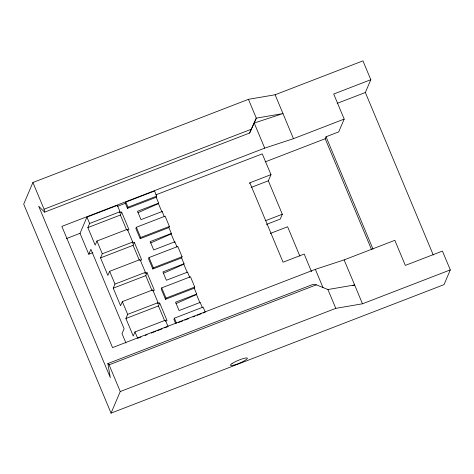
<?xml version="1.0" encoding="UTF-8"?>
<svg xmlns="http://www.w3.org/2000/svg" width="474" height="474" viewBox="0 0 474 474"><rect width="100%" height="100%" fill="white"/><g stroke="black" fill="none" stroke-linecap="round" stroke-linejoin="round"><path stroke-width="0.71" d="M249.549 183.521L249.857 182.798L270.992 174.639L262.258 153.872L155.762 194.885M32.913 182.502L23.7 204.128L111.058 413.127L444.019 284.643L450.3 269.907L442.432 251.084L405.323 265.404L394.836 240.318L344.118 259.894L315.352 269.339L112.539 347.608L61.857 226.394L264.705 148.119L293.459 138.675L344.183 119.104L333.702 94.024L370.816 79.703L362.942 60.873L275.116 94.77L248.447 99.327L32.913 182.502L44.07 209.206L44.592 212.151L249.632 133.022L256.31 118.145L248.447 99.327M66.36 238.606L80.029 233.327L86.949 217.116L117.374 205.378L120.035 211.736L119.531 212.909L121.646 212.091L128.981 229.635L127.393 230.251M125.326 203.287L125.829 202.114L154.571 191.016L156.704 196.123L156.201 197.297L127.459 208.388L125.326 203.287L117.522 206.303M127.459 208.388L127.962 207.215L125.829 202.114M136.346 227.271L135.848 228.444L140.156 238.695L168.898 227.597L169.402 226.424L165.088 216.174L136.346 227.271L140.66 237.515L140.156 238.695M86.949 217.116L89.61 223.473L87.856 227.585L95.191 245.129L96.945 241.017L127.37 229.28L132.726 242.036L132.228 243.209L134.343 242.392L141.679 259.936L140.091 260.552M137.999 212.672L158.44 203.63L158.648 203.139L156.201 197.297M158.648 203.139L137.513 211.297L141.009 219.658L162.144 211.499L161.936 211.991L158.44 203.63M149.043 257.572L148.54 258.745L152.841 268.995L181.583 257.903L182.081 256.73L177.786 246.474L149.043 257.572L153.339 267.822L152.841 268.995M132.726 242.036L102.301 253.774L100.547 257.886L107.888 275.43L109.642 271.318L140.061 259.58L145.411 272.343L144.914 273.516L147.023 272.698L154.358 290.242L152.776 290.858M150.691 242.972L171.132 233.931L171.339 233.439L168.898 227.597M171.339 233.439L150.211 241.598L153.706 249.958L174.835 241.799L174.628 242.291L171.132 233.931M161.723 287.878L161.225 289.051L165.509 299.301L194.251 288.21L194.755 287.031L190.465 276.78L161.723 287.878L166.013 298.128L165.509 299.301M145.411 272.343L114.986 284.08L113.233 288.192L120.574 305.736L122.328 301.624L152.747 289.887L158.079 302.643L157.581 303.822L159.697 303.005L167.032 320.548L165.444 321.159M163.376 273.279L183.817 264.237L184.025 263.745L181.583 257.903M205.278 312.194L203.139 307.087L174.396 318.178L173.893 319.352L175.499 323.191M176.05 303.585L196.485 294.544L196.698 294.052L194.251 288.21M126.599 229.872L120.39 215.03L121.646 212.091M139.297 260.179L133.087 245.331L134.343 242.392M164.703 327.866L168.08 326.562L165.414 320.193L134.995 331.924L133.241 336.036L125.906 318.492L127.66 314.381L122.328 301.624M151.976 290.479L145.773 275.637L147.023 272.698M111.058 413.127L120.26 391.542L109.097 364.82L107.859 363.564L312.899 284.436L316.342 284.844L327.925 289.531L354.629 284.951L362.468 303.793L450.3 269.907M164.65 320.785L158.44 305.943L159.697 303.005M265.156 161.895L325.205 138.728L326.041 136.773L338.714 131.885L344.183 119.104M337.174 103.356L365.353 92.483L370.816 79.703M251.131 187.437L268.331 180.795L270.992 174.639M268.331 180.795L282.32 214.23L280.217 219.101L266.418 224.433M80.029 233.327L88.768 254.224L90.901 249.312L124.111 328.731L122.019 333.625L125.971 343.063M249.632 133.022L256.31 118.145L282.972 113.57L254.218 123.033L264.705 148.119M44.07 209.206L251.321 129.23M127.962 207.215L156.704 196.123M89.61 223.473L120.035 211.736M87.856 227.585L120.39 215.03M88.768 254.224L92.874 252.642M140.66 237.515L169.402 226.424M100.547 257.886L133.087 245.331M265.807 220.606L282.32 214.23M153.339 267.822L182.081 256.73M113.233 288.192L145.773 275.637M184.025 263.745L162.89 271.904L166.386 280.264L187.52 272.106L189.695 277.308M270.376 233.415L287.611 226.762L299.87 256.108M166.013 298.128L194.755 287.031M127.66 314.381L158.079 302.643M125.906 318.492L158.44 305.943M196.698 294.052L175.564 302.211L179.059 310.571L200.194 302.412L202.362 307.608M141.045 337.008L137.667 338.312L134.995 331.924M145.103 335.438L147.13 334.656M151.182 333.092L155.916 331.261M157.267 330.739L162.001 328.915M178.585 322.504L182.691 320.916M184.747 320.122L188.853 318.54M192.959 316.952L195.01 316.158M197.066 315.364L201.172 313.782M203.222 312.988L204.59 312.455M109.097 364.82L316.342 284.844M120.26 391.542L335.793 308.361L362.468 303.793M352.526 285.644L354.629 284.951L344.118 259.894M44.592 212.151L38.684 206.214L110.3 377.6L107.859 363.564M96.945 241.017L102.301 253.774M365.353 92.483L433.266 254.988M326.041 136.773L373.002 249.14M325.205 138.728L371.598 249.739M275.116 94.77L293.459 138.675M327.925 289.531L335.793 308.361M315.352 269.339L323.001 287.641M249.857 182.798L283.061 262.211L304.195 254.052L311.489 271.667M162.144 211.499L164.318 216.701M174.835 241.799L177.009 247.001M183.817 264.237L187.313 272.597M196.485 294.544L199.981 302.898M174.396 318.178L176.535 323.298M109.642 271.318L114.986 284.08M232.023 363.582L230.98 364.382A9.184 1.511 -22.7 0 0 234.92 364.802A9.184 1.511 -22.7 0 0 245.828 359.89L246.877 359.091A9.184 1.511 -22.7 0 0 242.931 358.676A9.184 1.511 -22.7 0 0 232.023 363.582"/></g></svg>
